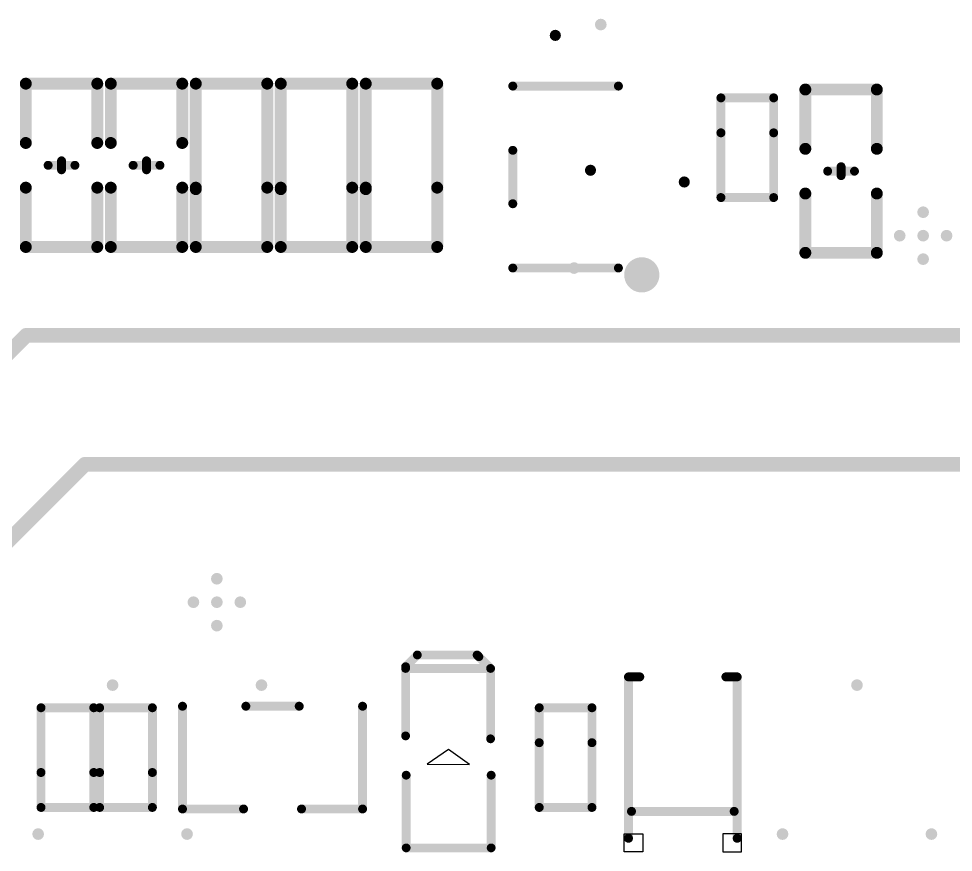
# Model space of a CAD drawing. Header units: millimetres. Extents: x 0 to 138, y -1 to 106.
# Drawn here: x 11.97 to 27.91, y 38.59 to 52.8 of the extents above; entities that cross this region are included whole.
import ezdxf

# ---------------------------------------------------------------- set-up
doc = ezdxf.new("R2010")
doc.units = ezdxf.units.MM
for name, color, linetype in [('KeepOutLayer', 6, 'Continuous'), ('TopOverlay', 2, 'Continuous'), ('ViaHoleLayer', 16, 'Continuous')]:
    doc.layers.add(name, color=color, linetype=linetype)

# ---------------------------------------------------------------- blocks, each defined once
blk = doc.blocks.new('R0603_27')
at = {"layer": 'TopOverlay', "const_width": 0.2032}
for points in [[(-1.39248134, 0.6096), (-0.3809999999999999, 0.6096)], [(-1.39248134, 0.6096), (-1.39248134, -0.6096)], [(-0.4064, 0.6096), (1.39248134, 0.6096)], [(1.39248134, 0.6096), (1.39248134, -0.6096)], [(-1.39248134, -0.6096), (-0.3809999999999999, -0.6096)], [(-0.3809999999999999, -0.6096), (1.39248134, -0.6096)]]:
    blk.add_lwpolyline(points, dxfattribs=at)
at = {"layer": 'TopOverlay', "const_width": 0.1016}
for points in [[(-1.44328134, 0.6096, 1), (-1.34168134, 0.6096, 1)], [(-1.44328134, 0.6096, 1), (-1.34168134, 0.6096, 1)], [(-0.4571999999999999, 0.6096, 1), (-0.3556, 0.6096, 1)], [(-0.4318, 0.6096, 1), (-0.3302, 0.6096, 1)], [(1.34168134, 0.6096, 1), (1.44328134, 0.6096, 1)], [(1.34168134, 0.6096, 1), (1.44328134, 0.6096, 1)], [(-1.44328134, -0.6096, 1), (-1.34168134, -0.6096, 1)], [(-1.44328134, -0.6096, 1), (-1.34168134, -0.6096, 1)], [(-0.4318, -0.6096, 1), (-0.3302, -0.6096, 1)], [(-0.4318, -0.6096, 1), (-0.3302, -0.6096, 1)], [(1.34168134, -0.6096, 1), (1.44328134, -0.6096, 1)], [(1.34168134, -0.6096, 1), (1.44328134, -0.6096, 1)]]:
    blk.add_lwpolyline(points, format="xyb", close=True, dxfattribs=at)
blk = doc.blocks.new('R0603_31')
at = {"layer": 'TopOverlay', "const_width": 0.2032}
for points in [[(-1.39248134, 0.6096), (-0.3809999999999999, 0.6096)], [(-1.39248134, 0.6096), (-1.39248134, -0.6096)], [(-0.4064, 0.6096), (1.39248134, 0.6096)], [(1.39248134, 0.6096), (1.39248134, -0.6096)], [(-1.39248134, -0.6096), (-0.3809999999999999, -0.6096)], [(-0.3809999999999999, -0.6096), (1.39248134, -0.6096)]]:
    blk.add_lwpolyline(points, dxfattribs=at)
at = {"layer": 'TopOverlay', "const_width": 0.1016}
for points in [[(-1.44328134, 0.6096, 1), (-1.34168134, 0.6096, 1)], [(-1.44328134, 0.6096, 1), (-1.34168134, 0.6096, 1)], [(-0.4571999999999999, 0.6096, 1), (-0.3556, 0.6096, 1)], [(-0.4318, 0.6096, 1), (-0.3302, 0.6096, 1)], [(1.34168134, 0.6096, 1), (1.44328134, 0.6096, 1)], [(1.34168134, 0.6096, 1), (1.44328134, 0.6096, 1)], [(-1.44328134, -0.6096, 1), (-1.34168134, -0.6096, 1)], [(-1.44328134, -0.6096, 1), (-1.34168134, -0.6096, 1)], [(-0.4318, -0.6096, 1), (-0.3302, -0.6096, 1)], [(-0.4318, -0.6096, 1), (-0.3302, -0.6096, 1)], [(1.34168134, -0.6096, 1), (1.44328134, -0.6096, 1)], [(1.34168134, -0.6096, 1), (1.44328134, -0.6096, 1)]]:
    blk.add_lwpolyline(points, format="xyb", close=True, dxfattribs=at)
blk = doc.blocks.new('R0603_32')
at = {"layer": 'TopOverlay', "const_width": 0.2032}
for points in [[(-1.39248134, 0.6096), (-0.3809999999999999, 0.6096)], [(-1.39248134, 0.6096), (-1.39248134, -0.6096)], [(-0.4064, 0.6096), (1.39248134, 0.6096)], [(1.39248134, 0.6096), (1.39248134, -0.6096)], [(-1.39248134, -0.6096), (-0.3809999999999999, -0.6096)], [(-0.3809999999999999, -0.6096), (1.39248134, -0.6096)]]:
    blk.add_lwpolyline(points, dxfattribs=at)
at = {"layer": 'TopOverlay', "const_width": 0.1016}
for points in [[(-1.44328134, 0.6096, 1), (-1.34168134, 0.6096, 1)], [(-1.44328134, 0.6096, 1), (-1.34168134, 0.6096, 1)], [(-0.4571999999999999, 0.6096, 1), (-0.3556, 0.6096, 1)], [(-0.4318, 0.6096, 1), (-0.3302, 0.6096, 1)], [(1.34168134, 0.6096, 1), (1.44328134, 0.6096, 1)], [(1.34168134, 0.6096, 1), (1.44328134, 0.6096, 1)], [(-1.44328134, -0.6096, 1), (-1.34168134, -0.6096, 1)], [(-1.44328134, -0.6096, 1), (-1.34168134, -0.6096, 1)], [(-0.4318, -0.6096, 1), (-0.3302, -0.6096, 1)], [(-0.4318, -0.6096, 1), (-0.3302, -0.6096, 1)], [(1.34168134, -0.6096, 1), (1.44328134, -0.6096, 1)], [(1.34168134, -0.6096, 1), (1.44328134, -0.6096, 1)]]:
    blk.add_lwpolyline(points, format="xyb", close=True, dxfattribs=at)
blk = doc.blocks.new('C0603_43')
at = {"layer": 'TopOverlay'}
for points, const_width in [([(-1.39248134, 0.6096), (-1.39248134, -0.6096)], 0.2032), ([(-1.39248134, 0.6096), (-0.3809999999999999, 0.6096)], 0.2032), ([(0.3809999999999999, 0.6096), (1.39248134, 0.6096)], 0.2032), ([(1.39248134, 0.6096), (1.39248134, -0.6096)], 0.2032), ([(0, 0.2286), (0, -0.2286)], 0.1524), ([(-0.0762, 0), (0, 0)], 0.1524), ([(0, 0), (0.0762, 0)], 0.1524), ([(-1.39248134, -0.6096), (-0.3809999999999999, -0.6096)], 0.2032), ([(0.3809999999999999, -0.6096), (1.39248134, -0.6096)], 0.2032)]:
    blk.add_lwpolyline(points, dxfattribs=dict(at, const_width=const_width))
for points, const_width in [([(-1.44328134, 0.6096, 1), (-1.34168134, 0.6096, 1)], 0.1016), ([(-1.44328134, 0.6096, 1), (-1.34168134, 0.6096, 1)], 0.1016), ([(-0.4318, 0.6096, 1), (-0.3302, 0.6096, 1)], 0.1016), ([(0.3302, 0.6096, 1), (0.4318, 0.6096, 1)], 0.1016), ([(1.34168134, 0.6096, 1), (1.44328134, 0.6096, 1)], 0.1016), ([(1.34168134, 0.6096, 1), (1.44328134, 0.6096, 1)], 0.1016), ([(-0.0381, 0.2286, 1), (0.0381, 0.2286, 1)], 0.0762), ([(-0.1143, 0, 1), (-0.0381, 0, 1)], 0.0762), ([(-0.0381, 0, 1), (0.0381, 0, 1)], 0.0762), ([(-0.0381, 0, 1), (0.0381, 0, 1)], 0.0762), ([(0.0381, 0, 1), (0.1143, 0, 1)], 0.0762), ([(-0.0381, -0.2286, 1), (0.0381, -0.2286, 1)], 0.0762), ([(-1.44328134, -0.6096, 1), (-1.34168134, -0.6096, 1)], 0.1016), ([(-1.44328134, -0.6096, 1), (-1.34168134, -0.6096, 1)], 0.1016), ([(-0.4318, -0.6096, 1), (-0.3302, -0.6096, 1)], 0.1016), ([(0.3302, -0.6096, 1), (0.4318, -0.6096, 1)], 0.1016), ([(1.34168134, -0.6096, 1), (1.44328134, -0.6096, 1)], 0.1016), ([(1.34168134, -0.6096, 1), (1.44328134, -0.6096, 1)], 0.1016)]:
    blk.add_lwpolyline(points, format="xyb", close=True, dxfattribs=dict(at, const_width=const_width))
blk = doc.blocks.new('TSOT_23_5_L2_9_W1_6_P0_95_LS2_8_BL_56')
at = {"layer": 'TopOverlay', "const_width": 0.1524}
for points in [[(-1.551178, 0.901192), (-1.551178, -0.901192)], [(-0.4553712, 0.901192), (0.455422, 0.901192)], [(1.5512288, 0.901192), (1.5512288, -0.901192)]]:
    blk.add_lwpolyline(points, dxfattribs=at)
at = {"layer": 'TopOverlay'}
for points, const_width in [([(-1.589278, 0.901192, 1), (-1.513078, 0.901192, 1)], 0.0762), ([(-0.4934712000000001, 0.901192, 1), (-0.4172712000000001, 0.901192, 1)], 0.0762), ([(0.417322, 0.901192, 1), (0.493522, 0.901192, 1)], 0.0762), ([(1.5131288, 0.901192, 1), (1.5893288, 0.901192, 1)], 0.0762), ([(-1.589278, -0.901192, 1), (-1.513078, -0.901192, 1)], 0.0762), ([(1.5131288, -0.901192, 1), (1.5893288, -0.901192, 1)], 0.0762), ([(-1.5181326, -1.299972, 1), (-1.8183606, -1.299972, 1)], 0.2999994), ([(-1.89335918, -1.299972, 1), (-1.74336202, -1.299972, 1)], 0.1499997), ([(-1.59313118, -1.299972, 1), (-1.44313402, -1.299972, 1)], 0.1499997)]:
    blk.add_lwpolyline(points, format="xyb", close=True, dxfattribs=dict(at, const_width=const_width))
blk = doc.blocks.new('R0402_77')
at = {"layer": 'TopOverlay', "const_width": 0.1524}
for points in [[(-0.84987638, 0.4499584599999999), (-0.25395682, 0.4499584599999999)], [(-0.84987638, 0.4499584599999999), (-0.84987638, -0.44987718)], [(-0.25395682, 0.4499584599999999), (0.84996274, 0.4499584599999999)], [(0.84996274, 0.4499584599999999), (0.84996274, -0.45003974)], [(-0.84987638, -0.44987718), (-0.25395682, -0.44987718)], [(-0.84987638, -0.44987718), (-0.84971382, -0.45003974)], [(-0.25395682, -0.44987718), (0.84996274, -0.44987718)]]:
    blk.add_lwpolyline(points, dxfattribs=at)
at = {"layer": 'TopOverlay', "const_width": 0.0762}
for points in [[(-0.88797638, 0.4499584599999999, 1), (-0.81177638, 0.4499584599999999, 1)], [(-0.88797638, 0.4499584599999999, 1), (-0.81177638, 0.4499584599999999, 1)], [(-0.29205682, 0.4499584599999999, 1), (-0.21585682, 0.4499584599999999, 1)], [(-0.29205682, 0.4499584599999999, 1), (-0.21585682, 0.4499584599999999, 1)], [(0.81186274, 0.4499584599999999, 1), (0.8880627399999999, 0.4499584599999999, 1)], [(0.81186274, 0.4499584599999999, 1), (0.8880627399999999, 0.4499584599999999, 1)], [(-0.88797638, -0.44987718, 1), (-0.81177638, -0.44987718, 1)], [(-0.88797638, -0.44987718, 1), (-0.81177638, -0.44987718, 1)], [(-0.88797638, -0.44987718, 1), (-0.81177638, -0.44987718, 1)], [(-0.88781382, -0.45003974, 1), (-0.8116138199999999, -0.45003974, 1)], [(-0.29205682, -0.44987718, 1), (-0.21585682, -0.44987718, 1)], [(-0.29205682, -0.44987718, 1), (-0.21585682, -0.44987718, 1)], [(0.81186274, -0.44987718, 1), (0.8880627399999999, -0.44987718, 1)], [(0.81186274, -0.45003974, 1), (0.8880627399999999, -0.45003974, 1)]]:
    blk.add_lwpolyline(points, format="xyb", close=True, dxfattribs=at)
blk = doc.blocks.new('R0402_79')
at = {"layer": 'TopOverlay', "const_width": 0.1524}
for points in [[(-0.84987638, 0.4499584599999999), (-0.84987638, -0.44987718)], [(-0.84987638, 0.4499584599999999), (-0.25395682, 0.4499584599999999)], [(-0.25395682, 0.4499584599999999), (0.84996274, 0.4499584599999999)], [(0.84996274, 0.4499584599999999), (0.84996274, -0.45003974)], [(-0.84987638, -0.44987718), (-0.84971382, -0.45003974)], [(-0.84987638, -0.44987718), (-0.25395682, -0.44987718)], [(-0.25395682, -0.44987718), (0.84996274, -0.44987718)]]:
    blk.add_lwpolyline(points, dxfattribs=at)
at = {"layer": 'TopOverlay', "const_width": 0.0762}
for points in [[(-0.88797638, 0.4499584599999999, 1), (-0.81177638, 0.4499584599999999, 1)], [(-0.88797638, 0.4499584599999999, 1), (-0.81177638, 0.4499584599999999, 1)], [(-0.29205682, 0.4499584599999999, 1), (-0.21585682, 0.4499584599999999, 1)], [(-0.29205682, 0.4499584599999999, 1), (-0.21585682, 0.4499584599999999, 1)], [(0.81186274, 0.4499584599999999, 1), (0.8880627399999999, 0.4499584599999999, 1)], [(0.81186274, 0.4499584599999999, 1), (0.8880627399999999, 0.4499584599999999, 1)], [(-0.88797638, -0.44987718, 1), (-0.81177638, -0.44987718, 1)], [(-0.88797638, -0.44987718, 1), (-0.81177638, -0.44987718, 1)], [(-0.88797638, -0.44987718, 1), (-0.81177638, -0.44987718, 1)], [(-0.88781382, -0.45003974, 1), (-0.8116138199999999, -0.45003974, 1)], [(-0.29205682, -0.44987718, 1), (-0.21585682, -0.44987718, 1)], [(-0.29205682, -0.44987718, 1), (-0.21585682, -0.44987718, 1)], [(0.81186274, -0.44987718, 1), (0.8880627399999999, -0.44987718, 1)], [(0.81186274, -0.45003974, 1), (0.8880627399999999, -0.45003974, 1)]]:
    blk.add_lwpolyline(points, format="xyb", close=True, dxfattribs=at)
blk = doc.blocks.new('R0402_81')
at = {"layer": 'TopOverlay', "const_width": 0.1524}
for points in [[(-0.84987638, -0.44987718), (-0.84987638, 0.4499584599999999)], [(-0.25395682, 0.4499584599999999), (-0.84987638, 0.4499584599999999)], [(0.84996274, 0.4499584599999999), (-0.25395682, 0.4499584599999999)], [(0.84996274, -0.45003974), (0.84996274, 0.4499584599999999)], [(-0.84971382, -0.45003974), (-0.84987638, -0.44987718)], [(-0.25395682, -0.44987718), (-0.84987638, -0.44987718)], [(0.84996274, -0.44987718), (-0.25395682, -0.44987718)]]:
    blk.add_lwpolyline(points, dxfattribs=at)
at = {"layer": 'TopOverlay', "const_width": 0.0762}
for points in [[(-0.88797638, 0.4499584599999999, 1), (-0.81177638, 0.4499584599999999, 1)], [(-0.88797638, 0.4499584599999999, 1), (-0.81177638, 0.4499584599999999, 1)], [(-0.29205682, 0.4499584599999999, 1), (-0.21585682, 0.4499584599999999, 1)], [(-0.29205682, 0.4499584599999999, 1), (-0.21585682, 0.4499584599999999, 1)], [(0.81186274, 0.4499584599999999, 1), (0.8880627399999999, 0.4499584599999999, 1)], [(0.81186274, 0.4499584599999999, 1), (0.8880627399999999, 0.4499584599999999, 1)], [(-0.88797638, -0.44987718, 1), (-0.81177638, -0.44987718, 1)], [(-0.88797638, -0.44987718, 1), (-0.81177638, -0.44987718, 1)], [(-0.88797638, -0.44987718, 1), (-0.81177638, -0.44987718, 1)], [(-0.88781382, -0.45003974, 1), (-0.8116138199999999, -0.45003974, 1)], [(-0.29205682, -0.44987718, 1), (-0.21585682, -0.44987718, 1)], [(-0.29205682, -0.44987718, 1), (-0.21585682, -0.44987718, 1)], [(0.81186274, -0.44987718, 1), (0.8880627399999999, -0.44987718, 1)], [(0.81186274, -0.45003974, 1), (0.8880627399999999, -0.45003974, 1)]]:
    blk.add_lwpolyline(points, format="xyb", close=True, dxfattribs=at)
blk = doc.blocks.new('R0402_84')
at = {"layer": 'TopOverlay', "const_width": 0.1524}
for points in [[(-0.25395682, 0.4499584599999999), (-0.84987638, 0.4499584599999999)], [(-0.84987638, -0.44987718), (-0.84987638, 0.4499584599999999)], [(0.84996274, 0.4499584599999999), (-0.25395682, 0.4499584599999999)], [(0.84996274, -0.45003974), (0.84996274, 0.4499584599999999)], [(-0.25395682, -0.44987718), (-0.84987638, -0.44987718)], [(-0.84971382, -0.45003974), (-0.84987638, -0.44987718)], [(0.84996274, -0.44987718), (-0.25395682, -0.44987718)]]:
    blk.add_lwpolyline(points, dxfattribs=at)
at = {"layer": 'TopOverlay', "const_width": 0.0762}
for points in [[(-0.88797638, 0.4499584599999999, 1), (-0.81177638, 0.4499584599999999, 1)], [(-0.88797638, 0.4499584599999999, 1), (-0.81177638, 0.4499584599999999, 1)], [(-0.29205682, 0.4499584599999999, 1), (-0.21585682, 0.4499584599999999, 1)], [(-0.29205682, 0.4499584599999999, 1), (-0.21585682, 0.4499584599999999, 1)], [(0.81186274, 0.4499584599999999, 1), (0.8880627399999999, 0.4499584599999999, 1)], [(0.81186274, 0.4499584599999999, 1), (0.8880627399999999, 0.4499584599999999, 1)], [(-0.88797638, -0.44987718, 1), (-0.81177638, -0.44987718, 1)], [(-0.88797638, -0.44987718, 1), (-0.81177638, -0.44987718, 1)], [(-0.88797638, -0.44987718, 1), (-0.81177638, -0.44987718, 1)], [(-0.88781382, -0.45003974, 1), (-0.8116138199999999, -0.45003974, 1)], [(-0.29205682, -0.44987718, 1), (-0.21585682, -0.44987718, 1)], [(-0.29205682, -0.44987718, 1), (-0.21585682, -0.44987718, 1)], [(0.81186274, -0.44987718, 1), (0.8880627399999999, -0.44987718, 1)], [(0.81186274, -0.45003974, 1), (0.8880627399999999, -0.45003974, 1)]]:
    blk.add_lwpolyline(points, format="xyb", close=True, dxfattribs=at)
blk = doc.blocks.new('SOT_23_3_L2_9_W1_6_P1_90_LS2_8_BR_98')
at = {"layer": 'TopOverlay', "const_width": 0.1524}
for points in [[(-0.8761983999999999, 1.536192), (0.8761983999999999, 1.536192)], [(-0.8761983999999999, 1.536192), (-0.8761983999999999, 0.4945887999999999)], [(0.8761983999999999, 0.4553965999999999), (0.8761983999999999, -0.4553965999999999)], [(-0.8761983999999999, -0.4945887999999999), (-0.8761983999999999, -1.536192)], [(-0.8761983999999999, -1.536192), (0.8761983999999999, -1.536192)]]:
    blk.add_lwpolyline(points, dxfattribs=at)
at = {"layer": 'TopOverlay', "const_width": 0.0762}
for points in [[(-0.9142984000000001, 1.536192, 1), (-0.8380983999999999, 1.536192, 1)], [(-0.9142984000000001, 1.536192, 1), (-0.8380983999999999, 1.536192, 1)], [(0.8380983999999999, 1.536192, 1), (0.9142984000000001, 1.536192, 1)], [(-0.9142984000000001, 0.4945887999999999, 1), (-0.8380983999999999, 0.4945887999999999, 1)], [(0.8380983999999999, 0.4553965999999999, 1), (0.9142984000000001, 0.4553965999999999, 1)], [(-0.9142984000000001, -0.4945887999999999, 1), (-0.8380983999999999, -0.4945887999999999, 1)], [(0.8380983999999999, -0.4553965999999999, 1), (0.9142984000000001, -0.4553965999999999, 1)], [(-0.9142984000000001, -1.536192, 1), (-0.8380983999999999, -1.536192, 1)], [(-0.9142984000000001, -1.536192, 1), (-0.8380983999999999, -1.536192, 1)], [(0.8380983999999999, -1.536192, 1), (0.9142984000000001, -1.536192, 1)]]:
    blk.add_lwpolyline(points, format="xyb", close=True, dxfattribs=at)
blk = doc.blocks.new('SOD_123_L2_7_W1_6_LS3_8_RD_124')
at = {"layer": 'TopOverlay'}
for p, q in [((-1.60528, 0.6832600000000001), (-1.60528, 1.0033)), ((-1.60528, 1.0033), (-1.30048, 1.0033)), ((-1.30048, 1.0033), (-1.30048, 1.0033)), ((-1.30048, 1.0033), (-1.30048, 0.6832600000000001)), ((-1.30048, 0.6832600000000001), (-1.60528, 0.6832600000000001)), ((-1.30048, -0.6832600000000001), (-1.60528, -0.6832600000000001)), ((-1.60528, -0.6832600000000001), (-1.60528, -1.0033)), ((-1.30048, -1.0033), (-1.30048, -0.6832600000000001)), ((-1.60528, -1.0033), (-1.30048, -1.0033)), ((-1.30048, -1.0033), (-1.30048, -1.0033))]:
    blk.add_line(p, q, dxfattribs=at)
at = {"layer": 'TopOverlay', "const_width": 0.1524}
for points in [[(-1.37668, 0.9271), (1.37668, 0.9271)], [(1.37668, 0.9271), (1.37668, 0.7340599999999999)], [(-0.91694, 0.8763000000000001), (-0.91694, -0.8763000000000001)], [(1.37668, -0.7340599999999999), (1.37668, -0.9271)], [(-1.37668, -0.9271), (1.37668, -0.9271)]]:
    blk.add_lwpolyline(points, dxfattribs=at)
at = {"layer": 'TopOverlay', "const_width": 0.0762}
for points in [[(-1.41478, 0.9271, 1), (-1.33858, 0.9271, 1)], [(1.33858, 0.9271, 1), (1.41478, 0.9271, 1)], [(1.33858, 0.9271, 1), (1.41478, 0.9271, 1)], [(-0.95504, 0.8763000000000001, 1), (-0.87884, 0.8763000000000001, 1)], [(1.33858, 0.7340599999999999, 1), (1.41478, 0.7340599999999999, 1)], [(1.33858, -0.7340599999999999, 1), (1.41478, -0.7340599999999999, 1)], [(-1.41478, -0.9271, 1), (-1.33858, -0.9271, 1)], [(-0.95504, -0.8763000000000001, 1), (-0.87884, -0.8763000000000001, 1)], [(1.33858, -0.9271, 1), (1.41478, -0.9271, 1)], [(1.33858, -0.9271, 1), (1.41478, -0.9271, 1)]]:
    blk.add_lwpolyline(points, format="xyb", close=True, dxfattribs=at)
blk = doc.blocks.new('LED0603_RED_125')
at = {"layer": 'TopOverlay'}
for p, q in [((-0.1099185, 0.3599942), (-0.1199769, -0.359918)), ((0.1400175, 7.62e-05), (-0.1099185, 0.3599942)), ((-0.1199769, -0.359918), (0.1400175, 7.62e-05))]:
    blk.add_line(p, q, dxfattribs=at)
at = {"layer": 'TopOverlay', "const_width": 0.1500124}
for points in [[(0.3700907, 0.729996), (1.5200757, 0.729996)], [(1.5200757, 0.729996), (1.5200757, -0.7199884)], [(1.5200757, 0.729996), (1.5500985, 0.729996)], [(1.5500985, 0.729996), (1.7500981, 0.5299963999999999)], [(-1.5399131, 0.7199884), (-1.5399131, -0.729996)], [(-1.5399131, 0.7199884), (-0.2999105, 0.7199884)], [(1.7500981, 0.5299963999999999), (1.7500981, -0.4899914000000001)], [(1.7200753, -0.5199888), (1.5200757, -0.7199884)], [(1.7500981, -0.4899914000000001), (1.7200753, -0.5199888)], [(-1.5399131, -0.729996), (-0.2999105, -0.729996)], [(0.3200781, -0.7199884), (1.5200757, -0.7199884)]]:
    blk.add_lwpolyline(points, dxfattribs=at)
at = {"layer": 'TopOverlay', "const_width": 0.0750062}
for points in [[(0.3325876, 0.729996, 1), (0.4075938, 0.729996, 1)], [(1.4825726, 0.729996, 1), (1.5575788, 0.729996, 1)], [(1.4825726, 0.729996, 1), (1.5575788, 0.729996, 1)], [(1.4825726, 0.729996, 1), (1.5575788, 0.729996, 1)], [(1.5125954, 0.729996, 1), (1.5876016, 0.729996, 1)], [(1.5125954, 0.729996, 1), (1.5876016, 0.729996, 1)], [(-1.5774162, 0.7199884, 1), (-1.50241, 0.7199884, 1)], [(-1.5774162, 0.7199884, 1), (-1.50241, 0.7199884, 1)], [(-0.3374136, 0.7199884, 1), (-0.2624074, 0.7199884, 1)], [(1.712595, 0.5299963999999999, 1), (1.7876012, 0.5299963999999999, 1)], [(1.712595, 0.5299963999999999, 1), (1.7876012, 0.5299963999999999, 1)], [(1.6825722, -0.5199888, 1), (1.7575784, -0.5199888, 1)], [(1.6825722, -0.5199888, 1), (1.7575784, -0.5199888, 1)], [(1.712595, -0.4899914000000001, 1), (1.7876012, -0.4899914000000001, 1)], [(1.712595, -0.4899914000000001, 1), (1.7876012, -0.4899914000000001, 1)], [(-1.5774162, -0.729996, 1), (-1.50241, -0.729996, 1)], [(-1.5774162, -0.729996, 1), (-1.50241, -0.729996, 1)], [(-0.3374136, -0.729996, 1), (-0.2624074, -0.729996, 1)], [(0.282575, -0.7199884, 1), (0.3575812, -0.7199884, 1)], [(1.4825726, -0.7199884, 1), (1.5575788, -0.7199884, 1)], [(1.4825726, -0.7199884, 1), (1.5575788, -0.7199884, 1)], [(1.4825726, -0.7199884, 1), (1.5575788, -0.7199884, 1)]]:
    blk.add_lwpolyline(points, format="xyb", close=True, dxfattribs=at)
blk = doc.blocks.new('C0603_128')
at = {"layer": 'TopOverlay'}
for points, const_width in [([(-0.3809999999999999, 0.6096), (-1.39248134, 0.6096)], 0.2032), ([(-1.39248134, -0.6096), (-1.39248134, 0.6096)], 0.2032), ([(1.39248134, 0.6096), (0.3809999999999999, 0.6096)], 0.2032), ([(1.39248134, -0.6096), (1.39248134, 0.6096)], 0.2032), ([(0, -0.2286), (0, 0.2286)], 0.1524), ([(0, 0), (-0.0762, 0)], 0.1524), ([(0.0762, 0), (0, 0)], 0.1524), ([(-0.3809999999999999, -0.6096), (-1.39248134, -0.6096)], 0.2032), ([(1.39248134, -0.6096), (0.3809999999999999, -0.6096)], 0.2032)]:
    blk.add_lwpolyline(points, dxfattribs=dict(at, const_width=const_width))
for points, const_width in [([(-1.44328134, 0.6096, 1), (-1.34168134, 0.6096, 1)], 0.1016), ([(-1.44328134, 0.6096, 1), (-1.34168134, 0.6096, 1)], 0.1016), ([(-0.4318, 0.6096, 1), (-0.3302, 0.6096, 1)], 0.1016), ([(0.3302, 0.6096, 1), (0.4318, 0.6096, 1)], 0.1016), ([(1.34168134, 0.6096, 1), (1.44328134, 0.6096, 1)], 0.1016), ([(1.34168134, 0.6096, 1), (1.44328134, 0.6096, 1)], 0.1016), ([(-0.0381, 0.2286, 1), (0.0381, 0.2286, 1)], 0.0762), ([(-0.1143, 0, 1), (-0.0381, 0, 1)], 0.0762), ([(-0.0381, 0, 1), (0.0381, 0, 1)], 0.0762), ([(-0.0381, 0, 1), (0.0381, 0, 1)], 0.0762), ([(0.0381, 0, 1), (0.1143, 0, 1)], 0.0762), ([(-0.0381, -0.2286, 1), (0.0381, -0.2286, 1)], 0.0762), ([(-1.44328134, -0.6096, 1), (-1.34168134, -0.6096, 1)], 0.1016), ([(-1.44328134, -0.6096, 1), (-1.34168134, -0.6096, 1)], 0.1016), ([(-0.4318, -0.6096, 1), (-0.3302, -0.6096, 1)], 0.1016), ([(0.3302, -0.6096, 1), (0.4318, -0.6096, 1)], 0.1016), ([(1.34168134, -0.6096, 1), (1.44328134, -0.6096, 1)], 0.1016), ([(1.34168134, -0.6096, 1), (1.44328134, -0.6096, 1)], 0.1016)]:
    blk.add_lwpolyline(points, format="xyb", close=True, dxfattribs=dict(at, const_width=const_width))
blk = doc.blocks.new('C0603_136')
at = {"layer": 'TopOverlay'}
for points, const_width in [([(-1.39248134, 0.6096), (-1.39248134, -0.6096)], 0.2032), ([(-1.39248134, 0.6096), (-0.3809999999999999, 0.6096)], 0.2032), ([(0.3809999999999999, 0.6096), (1.39248134, 0.6096)], 0.2032), ([(1.39248134, 0.6096), (1.39248134, -0.6096)], 0.2032), ([(0, 0.2286), (0, -0.2286)], 0.1524), ([(-0.0762, 0), (0, 0)], 0.1524), ([(0, 0), (0.0762, 0)], 0.1524), ([(-1.39248134, -0.6096), (-0.3809999999999999, -0.6096)], 0.2032), ([(0.3809999999999999, -0.6096), (1.39248134, -0.6096)], 0.2032)]:
    blk.add_lwpolyline(points, dxfattribs=dict(at, const_width=const_width))
for points, const_width in [([(-1.44328134, 0.6096, 1), (-1.34168134, 0.6096, 1)], 0.1016), ([(-1.44328134, 0.6096, 1), (-1.34168134, 0.6096, 1)], 0.1016), ([(-0.4318, 0.6096, 1), (-0.3302, 0.6096, 1)], 0.1016), ([(0.3302, 0.6096, 1), (0.4318, 0.6096, 1)], 0.1016), ([(1.34168134, 0.6096, 1), (1.44328134, 0.6096, 1)], 0.1016), ([(1.34168134, 0.6096, 1), (1.44328134, 0.6096, 1)], 0.1016), ([(-0.0381, 0.2286, 1), (0.0381, 0.2286, 1)], 0.0762), ([(-0.1143, 0, 1), (-0.0381, 0, 1)], 0.0762), ([(-0.0381, 0, 1), (0.0381, 0, 1)], 0.0762), ([(-0.0381, 0, 1), (0.0381, 0, 1)], 0.0762), ([(0.0381, 0, 1), (0.1143, 0, 1)], 0.0762), ([(-0.0381, -0.2286, 1), (0.0381, -0.2286, 1)], 0.0762), ([(-1.44328134, -0.6096, 1), (-1.34168134, -0.6096, 1)], 0.1016), ([(-1.44328134, -0.6096, 1), (-1.34168134, -0.6096, 1)], 0.1016), ([(-0.4318, -0.6096, 1), (-0.3302, -0.6096, 1)], 0.1016), ([(0.3302, -0.6096, 1), (0.4318, -0.6096, 1)], 0.1016), ([(1.34168134, -0.6096, 1), (1.44328134, -0.6096, 1)], 0.1016), ([(1.34168134, -0.6096, 1), (1.44328134, -0.6096, 1)], 0.1016)]:
    blk.add_lwpolyline(points, format="xyb", close=True, dxfattribs=dict(at, const_width=const_width))

msp = doc.modelspace()

# ---------------------------------------------------------------- hatches: boundary and pattern name
at = {"layer": 'ViaHoleLayer'}
h = msp.add_hatch(color=16, dxfattribs=at)
edge = h.paths.add_edge_path()
edge.add_arc((21.90000192, 52.70000128), 0.0999998, 0, 360)
h = msp.add_hatch(color=16, dxfattribs=at)
edge = h.paths.add_edge_path()
edge.add_arc((21.12443324, 52.51561759999999), 0.09525, 0, 360)
h = msp.add_hatch(color=16, dxfattribs=at)
edge = h.paths.add_edge_path()
edge.add_arc((21.72443204, 50.21561712), 0.09525, 0, 360)
h = msp.add_hatch(color=16, dxfattribs=at)
edge = h.paths.add_edge_path()
edge.add_arc((23.32443392, 50.01561752), 0.09525, 0, 360)
h = msp.add_hatch(color=16, dxfattribs=at)
edge = h.paths.add_edge_path()
edge.add_arc((27.40000108, 49.50000006), 0.0999998, 0, 360)
h = msp.add_hatch(color=16, dxfattribs=at)
edge = h.paths.add_edge_path()
edge.add_arc((27.00000188, 49.10000085999999), 0.0999998, 0, 360)
h = msp.add_hatch(color=16, dxfattribs=at)
edge = h.paths.add_edge_path()
edge.add_arc((27.40000108, 49.10000085999999), 0.0999998, 0, 360)
h = msp.add_hatch(color=16, dxfattribs=at)
edge = h.paths.add_edge_path()
edge.add_arc((27.80000028, 49.10000085999999), 0.0999998, 0, 360)
h = msp.add_hatch(color=16, dxfattribs=at)
edge = h.paths.add_edge_path()
edge.add_arc((27.40000108, 48.70000166), 0.0999998, 0, 360)
h = msp.add_hatch(color=16, dxfattribs=at)
edge = h.paths.add_edge_path()
edge.add_arc((21.44499902, 48.54800044), 0.0999998, 0, 360)
h = msp.add_hatch(color=16, dxfattribs=at)
edge = h.paths.add_edge_path()
edge.add_arc((15.34998708, 43.24998716), 0.0999998, 0, 360)
h = msp.add_hatch(color=16, dxfattribs=at)
edge = h.paths.add_edge_path()
edge.add_arc((14.94998788, 42.84998795999999), 0.0999998, 0, 360)
h = msp.add_hatch(color=16, dxfattribs=at)
edge = h.paths.add_edge_path()
edge.add_arc((15.34998708, 42.84998795999999), 0.0999998, 0, 360)
h = msp.add_hatch(color=16, dxfattribs=at)
edge = h.paths.add_edge_path()
edge.add_arc((15.74998628, 42.84998795999999), 0.0999998, 0, 360)
h = msp.add_hatch(color=16, dxfattribs=at)
edge = h.paths.add_edge_path()
edge.add_arc((15.34998708, 42.44998876), 0.0999998, 0, 360)
h = msp.add_hatch(color=16, dxfattribs=at)
edge = h.paths.add_edge_path()
edge.add_arc((13.57099902, 41.43600044), 0.0999998, 0, 360)
h = msp.add_hatch(color=16, dxfattribs=at)
edge = h.paths.add_edge_path()
edge.add_arc((16.11099902, 41.43600044), 0.0999998, 0, 360)
h = msp.add_hatch(color=16, dxfattribs=at)
edge = h.paths.add_edge_path()
edge.add_arc((26.27099902, 41.43600044), 0.0999998, 0, 360)
h = msp.add_hatch(color=16, dxfattribs=at)
edge = h.paths.add_edge_path()
edge.add_arc((12.30099902, 38.89600043999999), 0.0999998, 0, 360)
h = msp.add_hatch(color=16, dxfattribs=at)
edge = h.paths.add_edge_path()
edge.add_arc((14.84099902, 38.89600043999999), 0.0999998, 0, 360)
h = msp.add_hatch(color=16, dxfattribs=at)
edge = h.paths.add_edge_path()
edge.add_arc((25.00099902, 38.89600043999999), 0.0999998, 0, 360)
h = msp.add_hatch(color=16, dxfattribs=at)
edge = h.paths.add_edge_path()
edge.add_arc((27.54099902, 38.89600043999999), 0.0999998, 0, 360)

# ---------------------------------------------------------------- linework, layer by layer
at = {"layer": 'KeepOutLayer', "const_width": 0.254}
for points in [[(11.20000046, 46.50000098), (12.09999866, 47.39999917999999)], [(12.09999866, 47.39999917999999), (46.80000038, 47.39999917999999)], [(10.90000106, 43.00000035999999), (13.10000174, 45.20000104)], [(13.10000174, 45.20000104), (48.00000052, 45.20000104)]]:
    msp.add_lwpolyline(points, dxfattribs=at)
at = {"layer": 'KeepOutLayer', "const_width": 0.127}
for points in [[(12.03649866, 47.39999917999999, 1), (12.16349866, 47.39999917999999, 1)], [(12.03649866, 47.39999917999999, 1), (12.16349866, 47.39999917999999, 1)], [(13.03650174, 45.20000104, 1), (13.16350174, 45.20000104, 1)], [(13.03650174, 45.20000104, 1), (13.16350174, 45.20000104, 1)]]:
    msp.add_lwpolyline(points, format="xyb", close=True, dxfattribs=at)

# ---------------------------------------------------------------- block references
for name, p, rotation in [('C0603_136', (12.7, 50.300001), 90), ('C0603_128', (14.1499971, 50.300001), 270), ('R0603_32', (15.5999942, 50.300001), 90), ('R0603_31', (17.0499913, 50.300001), 90), ('R0603_27', (18.4999884, 50.300001), 90), ('TSOT_23_5_L2_9_W1_6_P0_95_LS2_8_BL_56', (21.30000058, 50.09999886), 90), ('C0603_43', (25.9999988, 50.2000012), 90), ('R0402_81', (24.39999946, 50.6000004), 270), ('LED0603_RED_125', (19.2999995, 40.20000088), 90), ('SOD_123_L2_7_W1_6_LS3_8_RD_124', (23.29999912, 40.20000088), 90), ('SOT_23_3_L2_9_W1_6_P1_90_LS2_8_BR_98', (16.29999788, 40.20000088), 90), ('R0402_79', (12.7999998, 40.20000088), 90), ('R0402_77', (13.7999978, 40.20000088), 90), ('R0402_84', (21.29999804, 40.20000088), 270)]:
    msp.add_blockref(name, p, dxfattribs=dict(rotation=rotation))

doc.saveas('drawing.dxf')
